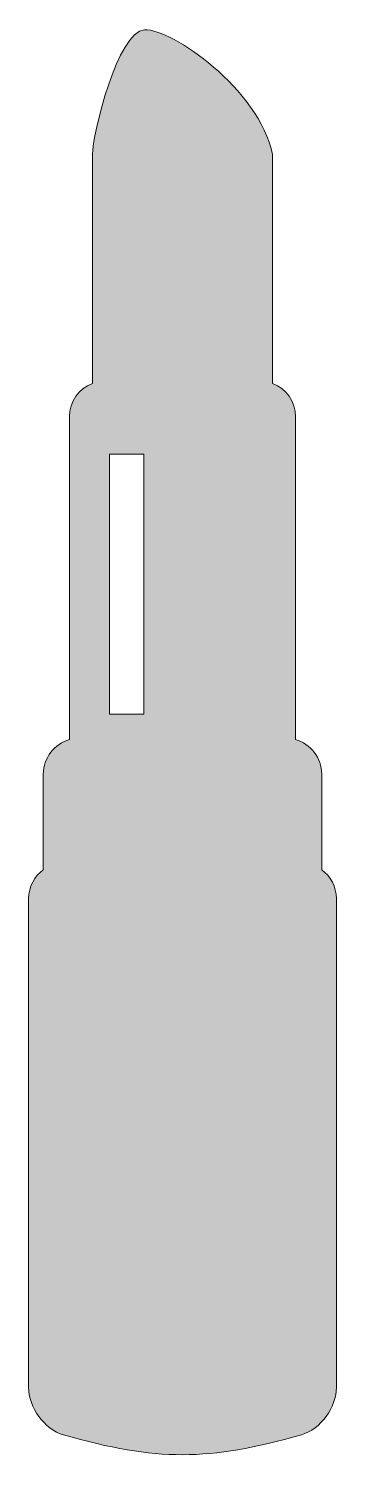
# Model space of a CAD drawing. Header units: inches. Extents: x 0 to 22, y 0 to 102.
import ezdxf

# ---------------------------------------------------------------- set-up
doc = ezdxf.new("R2010")
doc.units = ezdxf.units.IN
doc.header["$MEASUREMENT"] = 0
doc.layers.add('Layer 1', color=7, linetype='Continuous')

msp = doc.modelspace()

# ---------------------------------------------------------------- hatches: boundary and pattern name
at = {"layer": 'Layer 1', "true_color": 0xbe1e2d}
h = msp.add_hatch(color=242, dxfattribs=at)
h.dxf.hatch_style = 2
edge = h.paths.add_edge_path()
edge.add_spline(control_points=[(2.5, 1.41), (9.16, -0.47), (12.81, -0.47), (19.47, 1.42), (20.86, 1.81), (21.97, 3.39), (21.97, 4.8), (21.97, 16.42), (21.97, 28.03), (21.97, 39.65), (21.97, 40.5), (21.55, 41.25), (20.92, 41.71), (20.92, 41.72), (20.92, 41.72), (20.92, 41.73), (20.92, 41.73), (20.92, 48.53), (20.92, 48.53), (20.92, 49.71), (20.13, 50.68), (19.05, 50.99), (19.05, 50.99), (19.05, 74.01), (19.05, 74.01), (19.05, 75.1), (18.37, 76.02), (17.41, 76.39), (17.41, 76.39), (17.41, 92.71), (17.41, 92.71), (16.45, 97.4), (10.21, 101.68), (8.28, 101.6), (6.34, 101.51), (4.56, 94.12), (4.56, 92.71), (4.56, 92.71), (4.56, 76.39), (4.56, 76.39), (3.6, 76.02), (2.92, 75.1), (2.92, 74.01), (2.92, 74.01), (2.92, 50.99), (2.92, 50.99), (1.85, 50.68), (1.05, 49.71), (1.05, 48.53), (1.05, 48.53), (1.05, 41.73), (1.05, 41.73), (1.05, 41.72), (1.05, 41.72), (1.05, 41.71), (0.42, 41.25), (0, 40.5), (0, 39.65), (0, 28.03), (0, 16.42), (0, 4.8), (0, 3.39), (1.11, 1.81), (2.5, 1.41)], knot_values=[0, 0, 0, 0, 1, 1, 1, 2, 2, 2, 3, 3, 3, 4, 4, 4, 5, 5, 5, 6, 6, 6, 7, 7, 7, 8, 8, 8, 9, 9, 9, 10, 10, 10, 11, 11, 11, 12, 12, 12, 13, 13, 13, 14, 14, 14, 15, 15, 15, 16, 16, 16, 17, 17, 17, 18, 18, 18, 19, 19, 19, 20, 20, 20, 21, 21, 21, 21], degree=3, periodic=1)
h.paths.add_polyline_path([(8.22, 71.35), (8.22, 52.8), (5.78, 52.8), (5.78, 71.35)])

# ---------------------------------------------------------------- linework, layer by layer
at = {"layer": 'Layer 1', "lineweight": 0}
msp.add_lwpolyline([(8.22, 71.35), (8.22, 52.8), (5.78, 52.8), (5.78, 71.35), (8.22, 71.35)], dxfattribs=at)
msp.add_open_spline([(2.5, 1.41), (9.16, -0.47), (12.81, -0.47), (19.47, 1.42), (20.86, 1.81), (21.97, 3.39), (21.97, 4.8), (21.97, 16.42), (21.97, 28.03), (21.97, 39.65), (21.97, 40.5), (21.55, 41.25), (20.92, 41.71), (20.92, 41.72), (20.92, 41.72), (20.92, 41.73), (20.92, 41.73), (20.92, 48.53), (20.92, 48.53), (20.92, 49.71), (20.13, 50.68), (19.05, 50.99), (19.05, 50.99), (19.05, 74.01), (19.05, 74.01), (19.05, 75.1), (18.37, 76.02), (17.41, 76.39), (17.41, 76.39), (17.41, 92.71), (17.41, 92.71), (16.45, 97.4), (10.21, 101.68), (8.28, 101.6), (6.34, 101.51), (4.56, 94.12), (4.56, 92.71), (4.56, 92.71), (4.56, 76.39), (4.56, 76.39), (3.6, 76.02), (2.92, 75.1), (2.92, 74.01), (2.92, 74.01), (2.92, 50.99), (2.92, 50.99), (1.85, 50.68), (1.05, 49.71), (1.05, 48.53), (1.05, 48.53), (1.05, 41.73), (1.05, 41.73), (1.05, 41.72), (1.05, 41.72), (1.05, 41.71), (0.42, 41.25), (0, 40.5), (0, 39.65), (0, 28.03), (0, 16.42), (0, 4.8), (0, 3.39), (1.11, 1.81), (2.5, 1.41)], degree=3, knots=[0, 0, 0, 0, 1, 1, 1, 2, 2, 2, 3, 3, 3, 4, 4, 4, 5, 5, 5, 6, 6, 6, 7, 7, 7, 8, 8, 8, 9, 9, 9, 10, 10, 10, 11, 11, 11, 12, 12, 12, 13, 13, 13, 14, 14, 14, 15, 15, 15, 16, 16, 16, 17, 17, 17, 18, 18, 18, 19, 19, 19, 20, 20, 20, 21, 21, 21, 21], dxfattribs=at)

doc.saveas('drawing.dxf')
